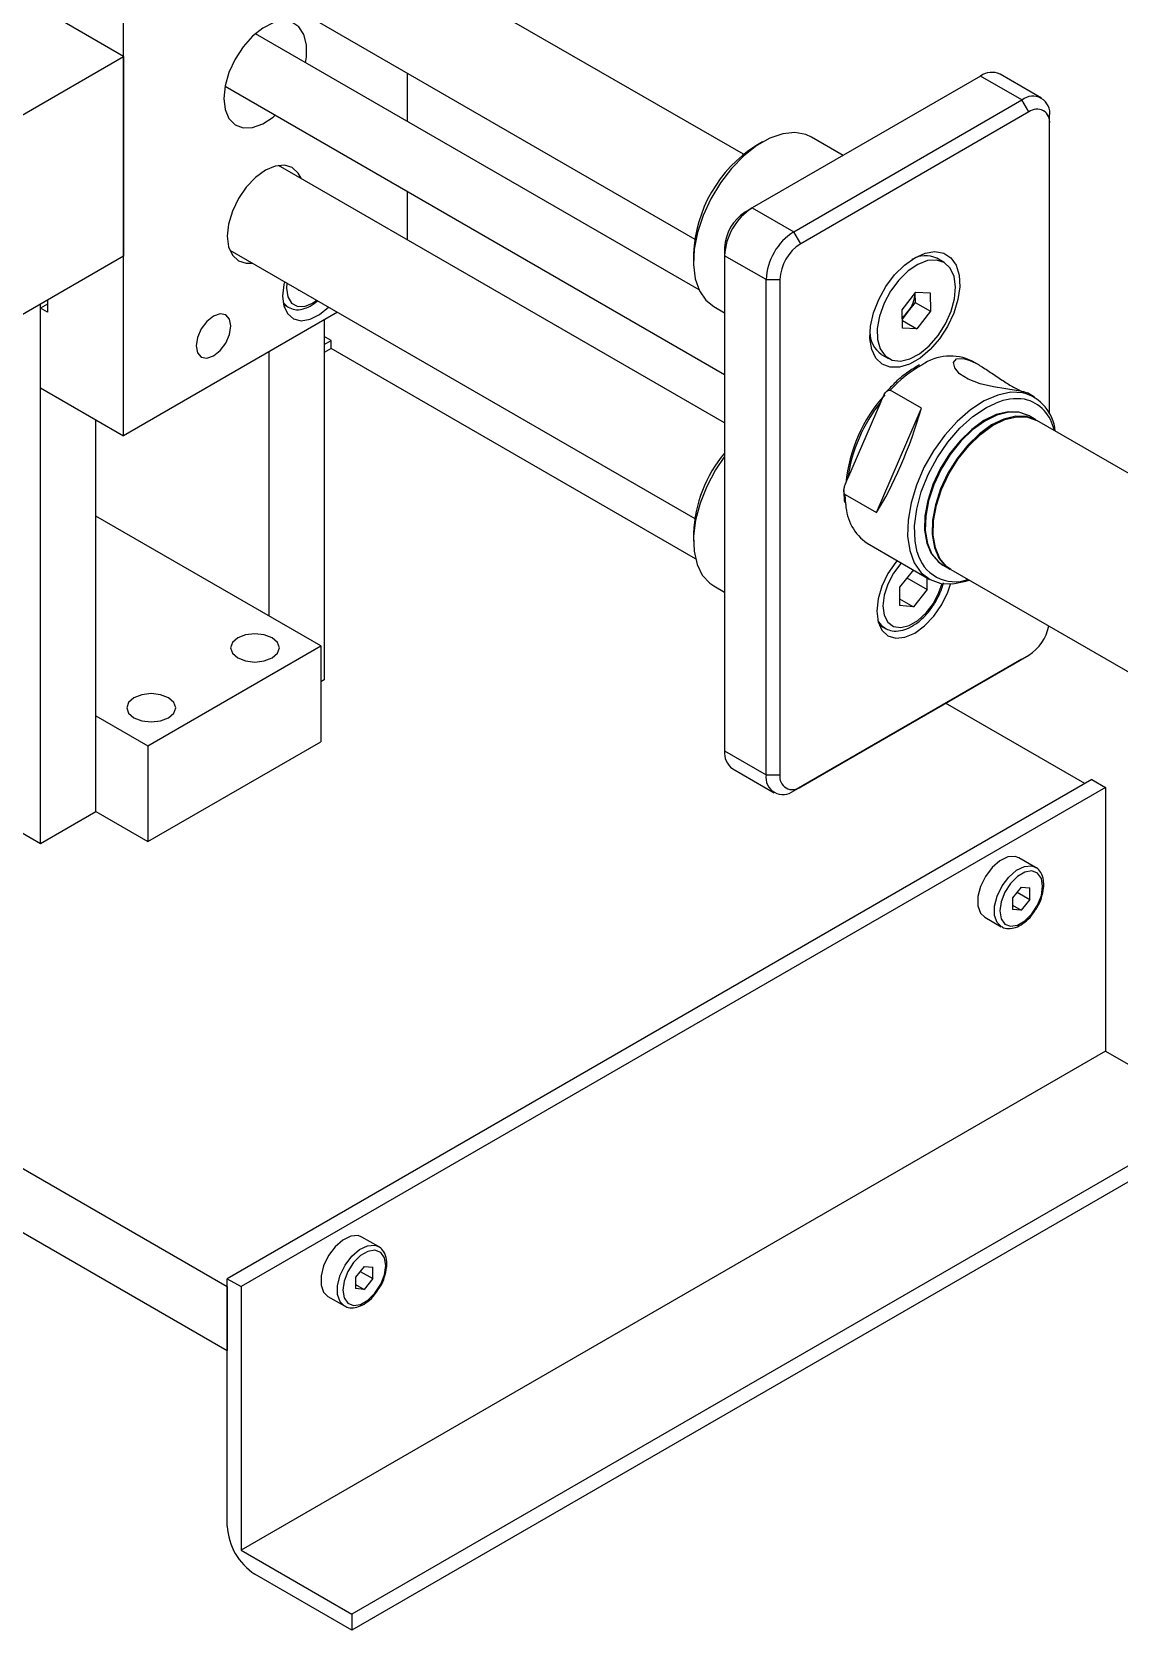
# Model space of a CAD drawing. Header units: millimetres. Extents: x 15 to 1802, y 5 to 899.
# Drawn here: x 749.7 to 805.3, y 747.8 to 829.5 of the extents above; entities that cross this region are included whole.
import ezdxf

# ---------------------------------------------------------------- set-up
doc = ezdxf.new("R2010")
doc.units = ezdxf.units.MM

msp = doc.modelspace()

# ---------------------------------------------------------------- linework, layer by layer
at = {"color": 7, "linetype": 'Continuous', "lineweight": 25}
for p, q in [((754.396, 808.807), (754.396, 837.386)), ((786.094, 823.197), (762.32, 836.921)), ((759.821, 832.591), (783.594, 818.867)), ((754.396, 828.2), (750.506, 830.445)), ((783.815, 816.27), (761.134, 829.364)), ((749.092, 825.138), (754.396, 828.2)), ((754.396, 828.2), (754.396, 817.993)), ((768.891, 827.354), (768.891, 824.886)), ((798.205, 827.198), (786.538, 820.463)), ((800.327, 825.974), (798.205, 827.198)), ((801.327, 826.073), (799.205, 827.297)), ((759.584, 826.679), (785.124, 811.936)), ((788.659, 819.238), (800.327, 825.974)), ((800.68, 825.361), (789.013, 818.626)), ((800.68, 825.361), (800.327, 825.974)), ((801.741, 824.749), (801.741, 825.157)), ((801.741, 809.937), (801.741, 824.749)), ((787.068, 823.83), (786.714, 823.626)), ((791.184, 823.145), (789.568, 824.078)), ((785.124, 809.467), (762.32, 822.631)), ((768.891, 821.306), (768.891, 818.838)), ((786.184, 820.259), (786.538, 820.463)), ((786.538, 820.463), (788.659, 819.238)), ((789.013, 818.626), (788.659, 819.238)), ((754.396, 817.993), (749.092, 814.931)), ((759.821, 818.301), (783.594, 804.577)), ((783.533, 818.115), (783.533, 817.706)), ((785.124, 818.422), (785.124, 818.014)), ((787.245, 816.789), (785.124, 818.014)), ((785.124, 818.014), (785.124, 792.701)), ((796.342, 817.668), (795.97, 817.882)), ((763.337, 816.271), (763.337, 816.23)), ((763.421, 816.222), (763.337, 816.23)), ((787.245, 816.789), (787.952, 816.789)), ((787.245, 791.476), (787.245, 816.789)), ((787.952, 816.789), (787.952, 791.476)), ((750.153, 787.962), (750.153, 815.544)), ((750.506, 815.543), (750.153, 815.339)), ((750.506, 815.748), (750.506, 815.135)), ((762.574, 815.511), (762.808, 815.376)), ((784.569, 815.417), (785.124, 815.097)), ((794.205, 815.252), (794.906, 816.149)), ((794.866, 815.622), (794.516, 815.173)), ((794.857, 816.087), (794.866, 815.622)), ((794.866, 815.622), (795.644, 815.173)), ((794.906, 816.149), (795.625, 816.109)), ((795.625, 816.109), (795.644, 815.173)), ((750.153, 811.256), (750.153, 815.339)), ((750.506, 815.135), (750.153, 815.339)), ((765.331, 815.12), (754.396, 808.807)), ((764.649, 814.726), (764.649, 796.33)), ((794.223, 814.315), (794.205, 815.252)), ((794.516, 815.173), (794.214, 814.787)), ((794.216, 814.696), (794.943, 814.276)), ((795.644, 815.173), (794.943, 814.276)), ((765.002, 813.679), (764.649, 813.883)), ((794.943, 814.276), (794.223, 814.315)), ((761.82, 813.093), (761.82, 799.597)), ((764.649, 813.475), (765.002, 813.679)), ((765.002, 813.271), (764.649, 813.067)), ((765.002, 813.271), (765.002, 813.679)), ((783.631, 802.517), (765.002, 813.271)), ((793.136, 812.971), (793.507, 812.757)), ((798.15, 812.412), (797.781, 812.625)), ((750.153, 811.256), (754.396, 808.807)), ((793.119, 810.548), (791.414, 806.599)), ((793.119, 810.548), (793.226, 810.796)), ((795.184, 810.216), (793.593, 811.135)), ((800.963, 810.788), (800.605, 810.995)), ((792.884, 804.89), (795.184, 810.216)), ((800.614, 809.763), (801.093, 809.587)), ((800.688, 809.821), (800.653, 809.841)), ((801.041, 809.617), (800.688, 809.821)), ((752.981, 789.595), (752.981, 809.623)), ((848.783, 782.056), (801.093, 809.587)), ((848.783, 782.056), (801.093, 809.587)), ((791.307, 806.351), (791.414, 806.599)), ((791.293, 805.808), (792.884, 804.89)), ((764.472, 798.066), (752.981, 804.699)), ((783.533, 803.825), (783.533, 803.417)), ((792.407, 803.315), (795.589, 801.478)), ((794.773, 801.948), (794.069, 801.072)), ((794.448, 801.543), (795.483, 800.945)), ((795.483, 800.945), (795.483, 801.539)), ((796.253, 802.22), (796.288, 802.2)), ((796.288, 802.2), (796.642, 801.996)), ((796.693, 801.966), (844.383, 774.435)), ((796.693, 801.966), (844.383, 774.435)), ((784.569, 801.128), (785.124, 800.807)), ((794.069, 801.072), (794.069, 800.129)), ((795.483, 800.945), (794.776, 800.066)), ((794.069, 800.474), (794.776, 800.066)), ((794.776, 800.066), (794.069, 800.129)), ((793.024, 799.133), (793.314, 798.966)), ((755.633, 792.964), (764.472, 798.066)), ((764.472, 798.066), (764.472, 793.167)), ((789.013, 790.864), (800.68, 797.599)), ((800.327, 797.395), (800.68, 797.599)), ((800.327, 797.395), (788.659, 790.659)), ((764.649, 796.33), (764.472, 796.228)), ((803.539, 791.024), (796.415, 795.137)), ((752.981, 794.494), (755.633, 792.964)), ((739.546, 794.085), (750.153, 787.962)), ((755.633, 788.064), (764.472, 793.167)), ((755.633, 792.964), (755.633, 788.064)), ((785.124, 792.701), (787.245, 791.476)), ((785.538, 791.785), (787.659, 790.56)), ((803.893, 791.228), (759.699, 765.715)), ((787.245, 791.476), (787.952, 791.476)), ((788.659, 790.659), (789.013, 790.864)), ((803.893, 791.228), (804.6, 790.82)), ((804.6, 790.82), (760.406, 765.307)), ((804.6, 790.82), (804.6, 777.347)), ((750.153, 787.962), (752.981, 789.595)), ((752.981, 789.595), (755.633, 788.064)), ((720.808, 787.758), (759.699, 765.307)), ((801.02, 786.743), (800.172, 787.233)), ((800.287, 785.735), (799.845, 785.185)), ((799.845, 785.185), (799.845, 784.596)), ((800.082, 785.479), (800.729, 785.106)), ((800.287, 785.735), (800.729, 785.695)), ((800.729, 785.106), (800.729, 785.695)), ((720.808, 784.492), (759.699, 762.041)), ((799.845, 784.811), (800.287, 784.556)), ((800.287, 784.556), (799.845, 784.596)), ((800.729, 785.106), (800.287, 784.556)), ((798.422, 784.201), (799.27, 783.711)), ((804.6, 777.347), (760.406, 751.834)), ((804.6, 777.347), (810.257, 774.081)), ((810.257, 774.081), (766.063, 748.568)), ((810.257, 773.265), (766.063, 747.752)), ((767.433, 767.353), (766.584, 767.843)), ((759.699, 765.715), (760.406, 765.307)), ((759.699, 753.059), (759.699, 765.715)), ((766.699, 766.345), (766.257, 765.795)), ((766.257, 765.795), (766.257, 765.206)), ((766.494, 766.09), (767.141, 765.716)), ((766.699, 766.345), (767.141, 766.306)), ((767.141, 765.716), (766.699, 765.166)), ((767.141, 765.716), (767.141, 766.306)), ((759.699, 765.307), (759.699, 762.041)), ((760.406, 765.307), (760.406, 751.834)), ((764.834, 764.812), (765.683, 764.322)), ((766.257, 765.422), (766.699, 765.166)), ((766.699, 765.166), (766.257, 765.206)), ((760.406, 751.834), (766.063, 748.568)), ((766.063, 747.752), (761.113, 750.609)), ((766.063, 748.568), (766.063, 747.752))]:
    msp.add_line(p, q, dxfattribs=at)
at = {"color": 8, "linetype": 'Continuous', "lineweight": 25}
msp.add_line((791.318, 805.288), (791.293, 805.808), dxfattribs=at)
at = {"color": 7, "linetype": 'Continuous', "lineweight": 25, "flags": 128}
for points in [[(763.703, 827.881), (763.748, 828.188), (763.748, 828.802), (763.616, 829.321), (763.36, 829.711), (762.996, 829.948), (762.547, 830.018), (762.041, 829.916), (761.51, 829.648), (760.988, 829.232), (760.507, 828.692), (760.097, 828.064), (759.784, 827.387), (759.589, 826.703), (759.522, 826.056), (759.522, 826.056)], [(759.522, 826.056), (759.589, 825.485), (759.784, 825.027), (760.097, 824.711), (760.507, 824.556), (760.988, 824.572), (761.51, 824.759), (762.041, 825.103), (762.153, 825.196)], [(789.568, 824.078), (789.283, 824.208), (788.722, 824.311), (788.101, 824.248), (787.442, 824.023), (786.77, 823.643), (786.109, 823.123), (785.482, 822.48), (784.913, 821.739), (784.421, 820.926), (784.026, 820.07), (783.74, 819.202), (783.574, 818.355), (783.535, 817.557), (783.624, 816.839), (783.837, 816.226), (784.167, 815.74), (784.569, 815.417)], [(763.466, 821.97), (763.327, 822.23), (763.018, 822.517), (762.616, 822.641), (762.147, 822.595), (761.643, 822.381), (761.14, 822.014), (760.671, 821.519), (760.268, 820.93), (759.959, 820.286), (759.765, 819.632), (759.699, 819.013)], [(759.699, 819.013), (759.765, 818.47), (759.959, 818.041), (760.268, 817.754), (760.671, 817.63), (760.966, 817.64)], [(794.847, 817.911), (795.376, 818.145), (795.878, 818.224), (796.324, 818.143), (796.69, 817.906), (796.957, 817.526), (797.11, 817.025), (797.141, 816.427), (797.048, 815.767), (796.837, 815.079), (796.518, 814.401), (796.109, 813.769), (795.633, 813.217), (795.113, 812.775), (794.58, 812.467), (794.061, 812.31), (793.584, 812.311), (793.175, 812.471), (792.856, 812.781), (792.645, 813.225), (792.552, 813.779), (792.583, 814.412), (792.736, 815.09), (793.003, 815.778), (793.369, 816.437), (793.815, 817.033), (794.317, 817.534), (794.847, 817.911)], [(796.928, 816.422), (796.854, 816.953), (796.659, 817.374), (796.354, 817.66), (795.96, 817.792), (795.501, 817.762), (795.005, 817.572), (794.504, 817.233), (794.03, 816.768), (793.612, 816.205), (793.276, 815.579), (793.044, 814.93), (792.93, 814.299), (792.942, 813.726), (793.078, 813.246), (793.33, 812.889), (793.682, 812.678), (794.112, 812.627), (794.593, 812.738), (795.095, 813.005), (795.587, 813.41), (796.036, 813.928), (796.416, 814.527), (796.702, 815.17), (796.877, 815.815), (796.928, 816.422)], [(762.626, 816.681), (762.593, 816.539), (762.527, 815.951)], [(762.527, 815.951), (762.593, 815.438), (762.785, 815.039), (763.088, 814.783), (763.482, 814.689), (763.935, 814.765), (764.416, 815.004), (764.879, 815.381)], [(758.108, 813.399), (758.175, 813.048), (758.367, 812.827), (758.654, 812.771), (758.992, 812.889), (759.33, 813.162), (759.617, 813.549), (759.808, 813.99), (759.876, 814.42), (759.808, 814.772), (759.617, 814.992), (759.33, 815.048), (758.992, 814.93), (758.654, 814.657), (758.367, 814.271), (758.175, 813.829), (758.108, 813.399)], [(800.604, 810.993), (800.607, 810.993), (800.421, 811.046), (800.032, 811.121), (799.507, 811.205), (798.877, 811.311), (798.191, 811.47), (797.572, 811.701), (797.137, 811.981), (796.893, 812.274), (796.834, 812.55), (796.98, 812.738), (797.338, 812.758), (797.338, 812.758)], [(800.378, 811.003), (799.761, 811.03), (799.092, 810.89), (798.396, 810.589), (797.696, 810.136), (797.016, 809.546), (796.379, 808.84), (795.806, 808.042), (795.317, 807.179), (794.929, 806.28), (794.655, 805.377), (794.504, 804.499), (794.482, 803.676), (794.589, 802.938), (794.822, 802.308), (795.172, 801.808), (795.628, 801.456), (796.174, 801.263), (796.791, 801.235), (797.46, 801.375), (797.62, 801.431)], [(794.973, 802.854), (794.858, 803.422), (794.836, 804.204), (794.944, 805.052), (795.179, 805.936), (795.532, 806.823), (795.991, 807.681), (796.539, 808.48), (797.156, 809.19), (797.82, 809.786), (798.507, 810.246), (798.995, 810.481)], [(800.653, 809.841), (800.174, 810.017), (799.617, 810.034), (799.012, 809.888), (798.384, 809.583), (797.76, 809.133), (797.163, 808.556), (796.62, 807.876), (796.151, 807.12), (795.777, 806.319), (795.512, 805.507), (795.368, 804.716), (795.35, 803.979), (795.459, 803.325), (795.69, 802.783), (796.035, 802.374), (796.253, 802.22)], [(800.653, 809.841), (800.174, 810.017), (799.617, 810.034), (799.012, 809.888), (798.384, 809.583), (797.76, 809.133), (797.163, 808.556), (796.62, 807.876), (796.151, 807.12), (795.777, 806.319), (795.512, 805.507), (795.368, 804.716), (795.35, 803.979), (795.459, 803.325), (795.69, 802.783), (796.035, 802.374), (796.253, 802.22)], [(800.688, 809.821), (800.209, 809.997), (799.652, 810.014), (799.047, 809.867), (798.42, 809.563), (797.795, 809.113), (797.199, 808.536), (796.655, 807.855), (796.187, 807.099), (795.812, 806.299), (795.547, 805.486), (795.403, 804.695), (795.385, 803.958), (795.494, 803.305), (795.726, 802.763), (796.07, 802.353), (796.288, 802.2)], [(801.041, 809.617), (800.563, 809.793), (800.006, 809.81), (799.401, 809.663), (798.773, 809.359), (798.149, 808.909), (797.552, 808.331), (797.009, 807.651), (796.54, 806.895), (796.166, 806.094), (795.901, 805.282), (795.757, 804.491), (795.739, 803.754), (795.848, 803.101), (796.079, 802.559), (796.424, 802.149), (796.642, 801.996)], [(796.693, 801.966), (796.475, 802.119), (796.131, 802.529), (795.899, 803.071), (795.79, 803.724), (795.808, 804.461), (795.953, 805.252), (796.217, 806.065), (796.592, 806.865), (797.06, 807.621), (797.604, 808.302), (798.2, 808.879), (798.825, 809.329), (799.452, 809.633), (800.057, 809.78), (800.614, 809.763)], [(785.124, 807.745), (784.661, 807.059), (784.215, 806.221), (783.871, 805.355), (783.643, 804.494), (783.539, 803.667), (783.563, 802.905), (783.713, 802.235), (783.984, 801.681), (784.367, 801.264), (784.569, 801.128)], [(793.939, 802.43), (793.874, 802.351), (793.472, 801.762), (793.162, 801.118), (792.968, 800.465), (792.902, 799.845), (792.968, 799.302), (793.162, 798.873), (793.472, 798.586), (793.874, 798.462), (794.343, 798.508), (794.847, 798.722), (795.35, 799.089), (795.819, 799.584), (796.222, 800.174), (796.531, 800.817), (796.666, 801.228)], [(761.997, 798.474), (761.591, 798.631), (761.113, 798.686), (760.635, 798.631), (760.229, 798.474), (759.958, 798.24), (759.863, 797.964), (759.958, 797.688), (760.229, 797.454), (760.635, 797.297), (761.113, 797.242), (761.591, 797.297), (761.997, 797.454), (762.268, 797.688), (762.363, 797.964), (762.268, 798.24), (761.997, 798.474)], [(756.694, 795.413), (756.288, 795.569), (755.81, 795.624), (755.331, 795.569), (754.926, 795.413), (754.655, 795.179), (754.56, 794.903), (754.655, 794.626), (754.926, 794.392), (755.331, 794.236), (755.81, 794.181), (756.288, 794.236), (756.694, 794.392), (756.965, 794.626), (757.06, 794.903), (756.965, 795.179), (756.694, 795.413)], [(800.172, 787.233), (799.974, 787.304), (799.601, 787.278), (799.195, 787.082), (798.8, 786.739), (798.459, 786.284), (798.209, 785.769), (798.076, 785.248), (798.076, 784.777), (798.209, 784.409), (798.422, 784.201)], [(801.383, 785.778), (801.317, 786.173), (801.126, 786.444), (800.835, 786.558), (800.477, 786.502), (800.096, 786.282), (799.739, 785.925), (799.447, 785.474), (799.257, 784.984), (799.191, 784.513), (799.257, 784.118), (799.447, 783.847), (799.739, 783.733), (800.096, 783.789), (800.477, 784.009), (800.835, 784.366), (801.126, 784.817), (801.317, 785.307), (801.383, 785.778)], [(766.584, 767.843), (766.386, 767.914), (766.013, 767.888), (765.607, 767.692), (765.212, 767.349), (764.871, 766.895), (764.621, 766.379), (764.489, 765.858), (764.489, 765.387), (764.621, 765.019), (764.834, 764.812)], [(767.795, 766.388), (767.729, 766.783), (767.539, 767.054), (767.247, 767.168), (766.89, 767.112), (766.509, 766.892), (766.151, 766.535), (765.86, 766.085), (765.669, 765.594), (765.603, 765.123), (765.669, 764.728), (765.86, 764.458), (766.151, 764.343), (766.509, 764.399), (766.89, 764.619), (767.247, 764.976), (767.539, 765.427), (767.729, 765.917), (767.795, 766.388)]]:
    msp.add_lwpolyline(points, dxfattribs=at)
at = {"color": 8, "linetype": 'Continuous', "lineweight": 25, "flags": 128}
for points in [[(762.74, 816.616), (762.722, 816.349), (762.787, 815.913), (762.975, 815.595), (763.268, 815.426), (763.638, 815.421), (764.048, 815.583), (764.27, 815.733)], [(762.804, 815.378), (762.769, 815.4), (762.552, 815.623)], [(794.16, 802.303), (794.13, 802.27), (793.757, 801.778), (793.467, 801.224), (793.283, 800.653), (793.22, 800.111), (793.283, 799.641), (793.467, 799.282), (793.757, 799.063), (794.13, 799.001), (794.554, 799.103), (794.997, 799.358), (795.422, 799.748), (795.795, 800.239), (796.084, 800.793), (796.241, 801.251)], [(793.309, 798.969), (793.192, 799.051), (792.955, 799.357)], [(799.28, 783.706), (799.057, 783.919), (798.925, 784.287), (798.925, 784.758), (799.057, 785.279), (799.307, 785.795), (799.648, 786.249), (800.043, 786.592), (800.449, 786.788), (800.822, 786.814), (801.01, 786.748)], [(765.692, 764.317), (765.47, 764.529), (765.337, 764.898), (765.337, 765.368), (765.47, 765.889), (765.72, 766.405), (766.061, 766.859), (766.456, 767.202), (766.862, 767.398), (767.235, 767.424), (767.423, 767.359)]]:
    msp.add_lwpolyline(points, dxfattribs=at)
at = {"color": 7, "linetype": 'Continuous', "lineweight": 25}
for centre, radius, start, end in [((798.791, 826.381), 1.006, 65.69227, 125.6185), ((800.879, 825.297), 0.873, 350.78579, 129.20365), ((801.094, 824.854), 0.655, 350.78595, 129.20306), ((790.434, 817.805), 6.908, 122.57845, 177.42695), ((788.194, 817.874), 3.074, 122.60531, 177.39463), ((787.427, 818.317), 2.305, 122.60557, 177.39452), ((790.316, 816.649), 3.074, 122.60531, 177.39463), ((790.255, 816.684), 2.305, 122.60557, 177.39452), ((795.393, 816.658), 1.353, 64.72392, 121.06498), ((793.334, 816.135), 1.524, 320.85822, 358.30152), ((793.425, 816.006), 1.372, 304.97987, 322.61784), ((793.926, 814.094), 1.373, 179.38626, 234.83623), ((796.666, 810.345), 2.538, 63.93785, 124.99238), ((799.173, 805.625), 7.889, 137.9621, 174.47933), ((799.344, 805.519), 8.003, 141.06281, 172.24165), ((799.834, 808.879), 2.192, 4.52196, 75.63775), ((790.308, 803.556), 6.78, 139.86787, 177.72077), ((793.86, 805.403), 2.544, 182.5841, 235.16959), ((799.394, 799.578), 2.36, 303.02492, 347.71664), ((786.075, 792.58), 0.959, 172.74533, 235.94272), ((788.107, 791.336), 0.873, 170.78613, 309.2033), ((788.599, 791.371), 0.655, 170.786, 309.20349), ((762.769, 753.199), 3.074, 182.60548, 237.39452)]:
    msp.add_arc(centre, radius, start, end, dxfattribs=at)
at = {"color": 8, "linetype": 'Continuous', "lineweight": 25}
for centre, radius, start, end in [((798.253, 806.945), 6.267, 119.03876, 138.0409), ((800.07, 807.971), 2.731, 81.84602, 113.17414), ((800.017, 808.745), 1.979, 9.83072, 77.13945), ((796.904, 803.34), 1.992, 194.13101, 289.42634)]:
    msp.add_arc(centre, radius, start, end, dxfattribs=at)
at = {"color": 7, "linetype": 'Continuous', "lineweight": 25}
msp.add_ellipse((793.503, 808.888), major_axis=(1.896, 5.108), ratio=0.216988, start_param=3.897689, end_param=5.054962, dxfattribs=at)
for points, knots in [([(762.805, 815.381), (762.917, 815.331), (763.142, 815.232), (763.539, 815.266), (763.939, 815.411), (764.196, 815.607), (764.321, 815.703)], [0, 0, 0, 0, 0.24434, 0.492591, 0.751586, 1, 1, 1, 1]), ([(795.082, 812.427), (794.887, 812.314), (794.47, 812.071), (793.891, 811.593), (793.532, 811.205), (793.373, 811.033)], [0, 0, 0, 0, 0.329302, 0.703329, 1, 1, 1, 1]), ([(797.338, 812.758), (797.48, 812.717), (797.764, 812.636), (798.3, 812.331), (798.871, 811.951), (799.452, 811.554), (799.955, 811.248), (800.283, 811.089), (800.375, 811.058), (800.397, 811.051)], [0, 0, 0, 0, 0.155913, 0.311592, 0.47345, 0.64162, 0.802609, 0.953655, 1, 1, 1, 1]), ([(793.226, 810.796), (793.265, 810.875), (793.326, 810.999), (793.434, 811.107), (793.507, 811.144), (793.555, 811.151), (793.582, 811.139), (793.593, 811.135)], [0, 0, 0, 0, 0.450387, 0.708207, 0.818422, 0.929609, 1, 1, 1, 1]), ([(791.225, 806.016), (791.223, 805.981), (791.211, 805.762), (791.236, 805.561), (791.258, 805.393)], [0, 0, 0, 0, 0.157436, 1, 1, 1, 1]), ([(791.293, 805.808), (791.29, 805.81), (791.276, 805.819), (791.251, 805.848), (791.226, 805.911), (791.216, 806.024), (791.241, 806.18), (791.285, 806.293), (791.307, 806.351)], [0, 0, 0, 0, 0.021638, 0.107428, 0.21577, 0.383828, 0.683958, 1, 1, 1, 1]), ([(793.314, 798.983), (793.406, 798.933), (793.616, 798.818), (794.012, 798.811), (794.453, 798.924), (794.907, 799.176), (795.346, 799.552), (795.743, 800.031), (796.06, 800.576), (796.253, 801.013), (796.3, 801.25), (796.309, 801.297)], [0, 0, 0, 0, 0.09095, 0.207342, 0.326853, 0.452637, 0.581647, 0.710603, 0.839287, 0.968202, 1, 1, 1, 1]), ([(801.441, 785.86), (801.438, 785.938), (801.428, 786.167), (801.314, 786.466), (801.149, 786.688), (801.024, 786.73), (801.002, 786.738)], [0, 0, 0, 0, 0.2040083, 0.5939892, 0.9273667, 1, 1, 1, 1]), ([(801.005, 784.557), (801.043, 784.609), (801.182, 784.804), (801.339, 785.196), (801.433, 785.585), (801.439, 785.798), (801.441, 785.86)], [0, 0, 0, 0, 0.133488, 0.492573, 0.853722, 1, 1, 1, 1]), ([(799.29, 783.723), (799.323, 783.699), (799.445, 783.607), (799.732, 783.599), (800.097, 783.69), (800.472, 783.923), (800.791, 784.223), (800.946, 784.464), (801.005, 784.557)], [0, 0, 0, 0, 0.06852, 0.259922, 0.453068, 0.657857, 0.868122, 1, 1, 1, 1]), ([(767.854, 766.47), (767.85, 766.549), (767.841, 766.777), (767.727, 767.076), (767.562, 767.298), (767.437, 767.34), (767.415, 767.348)], [0, 0, 0, 0, 0.2040082, 0.59399, 0.9273667, 1, 1, 1, 1]), ([(767.418, 765.167), (767.455, 765.22), (767.595, 765.414), (767.752, 765.806), (767.845, 766.195), (767.852, 766.409), (767.854, 766.47)], [0, 0, 0, 0, 0.13349, 0.492573, 0.853722, 1, 1, 1, 1]), ([(765.703, 764.333), (765.735, 764.309), (765.857, 764.217), (766.144, 764.209), (766.509, 764.3), (766.884, 764.534), (767.203, 764.833), (767.358, 765.074), (767.418, 765.167)], [0, 0, 0, 0, 0.068521, 0.259923, 0.453067, 0.657855, 0.868123, 1, 1, 1, 1])]:
    msp.add_open_spline(points, degree=3, knots=knots, dxfattribs=at)

doc.saveas('drawing.dxf')
